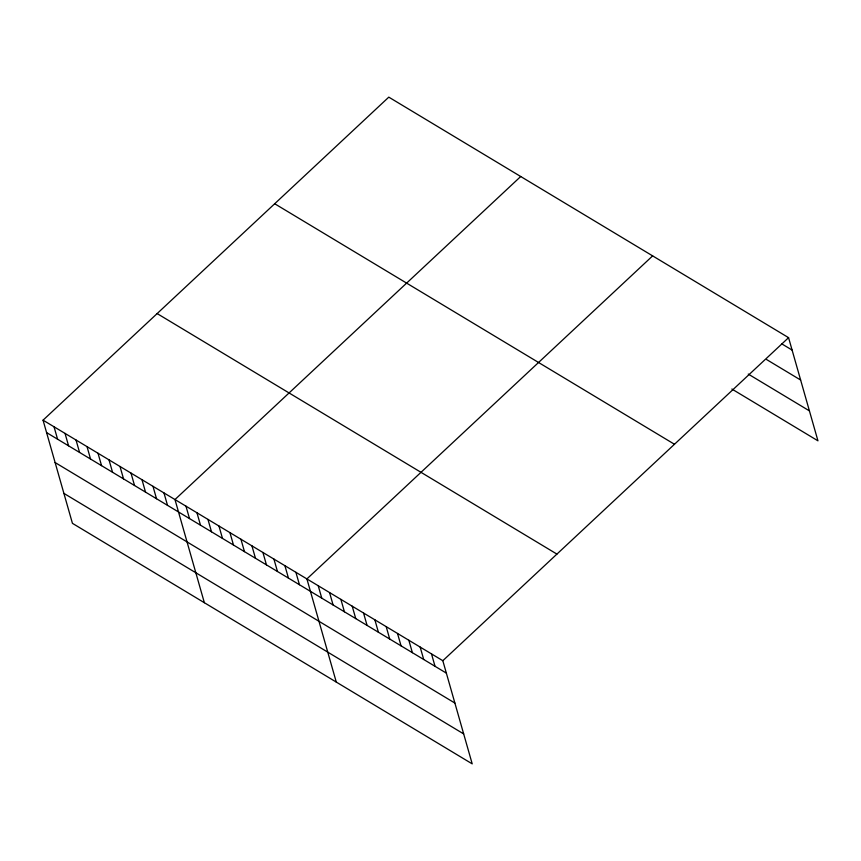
<?xml version="1.0" encoding="UTF-8"?>
<svg xmlns="http://www.w3.org/2000/svg" width="861" height="861" viewBox="0 0 861 861"><rect width="100%" height="100%" fill="white"/><g stroke="black" fill="none" stroke-linecap="round" stroke-linejoin="round"><path stroke-width="1.29" d="M43.05 420.179L442.823 660.71L472.205 763.858L72.432 523.337L43.05 420.179L388.795 97.142L788.568 337.663L817.95 440.821L731.861 389.021M520.711 176.516L174.977 499.552L204.358 602.711M652.638 255.889L306.903 578.926L336.285 682.084M442.823 660.71L788.568 337.663M781.906 343.937L792.098 350.072M766.645 359.575L800.633 380.024M748.252 374.072L809.415 410.869M274.691 203.745L674.475 444.265M157.143 313.576L556.916 554.097M46.58 432.588L446.364 673.119M55.115 462.54L454.888 703.06M63.908 493.385L463.681 733.916M431.501 653.886L435.031 666.296M420.168 647.074L423.709 659.483M408.846 640.261L412.376 652.67M397.513 633.448L401.054 645.858M386.191 626.636L389.721 639.045M374.869 619.812L378.399 632.222M363.536 613L367.077 625.409M352.214 606.187L355.744 618.596M340.881 599.374L344.422 611.784M329.559 592.562L333.089 604.971M318.226 585.738L321.766 598.147M295.904 572.317L299.445 584.727M284.916 565.699L288.446 578.108M273.916 559.08L277.457 571.489M262.928 552.471L266.458 564.881M251.929 545.852L255.469 558.262M240.94 539.244L244.47 551.653M229.941 532.625L233.482 545.035M218.952 526.017L222.482 538.426M207.953 519.398L211.494 531.807M196.965 512.779L200.495 525.188M185.965 506.171L189.506 518.58M163.977 492.944L167.518 505.353M152.989 486.325L156.519 498.734M141.99 479.706L145.531 492.126M131.001 473.098L134.531 485.507M120.002 466.479L123.543 478.888M109.013 459.871L112.543 472.28M98.014 453.252L101.555 465.661M87.026 446.644L90.556 459.053M76.026 440.025L79.567 452.434M65.038 433.406L68.568 445.815M54.039 426.798L57.579 439.207"/></g></svg>
